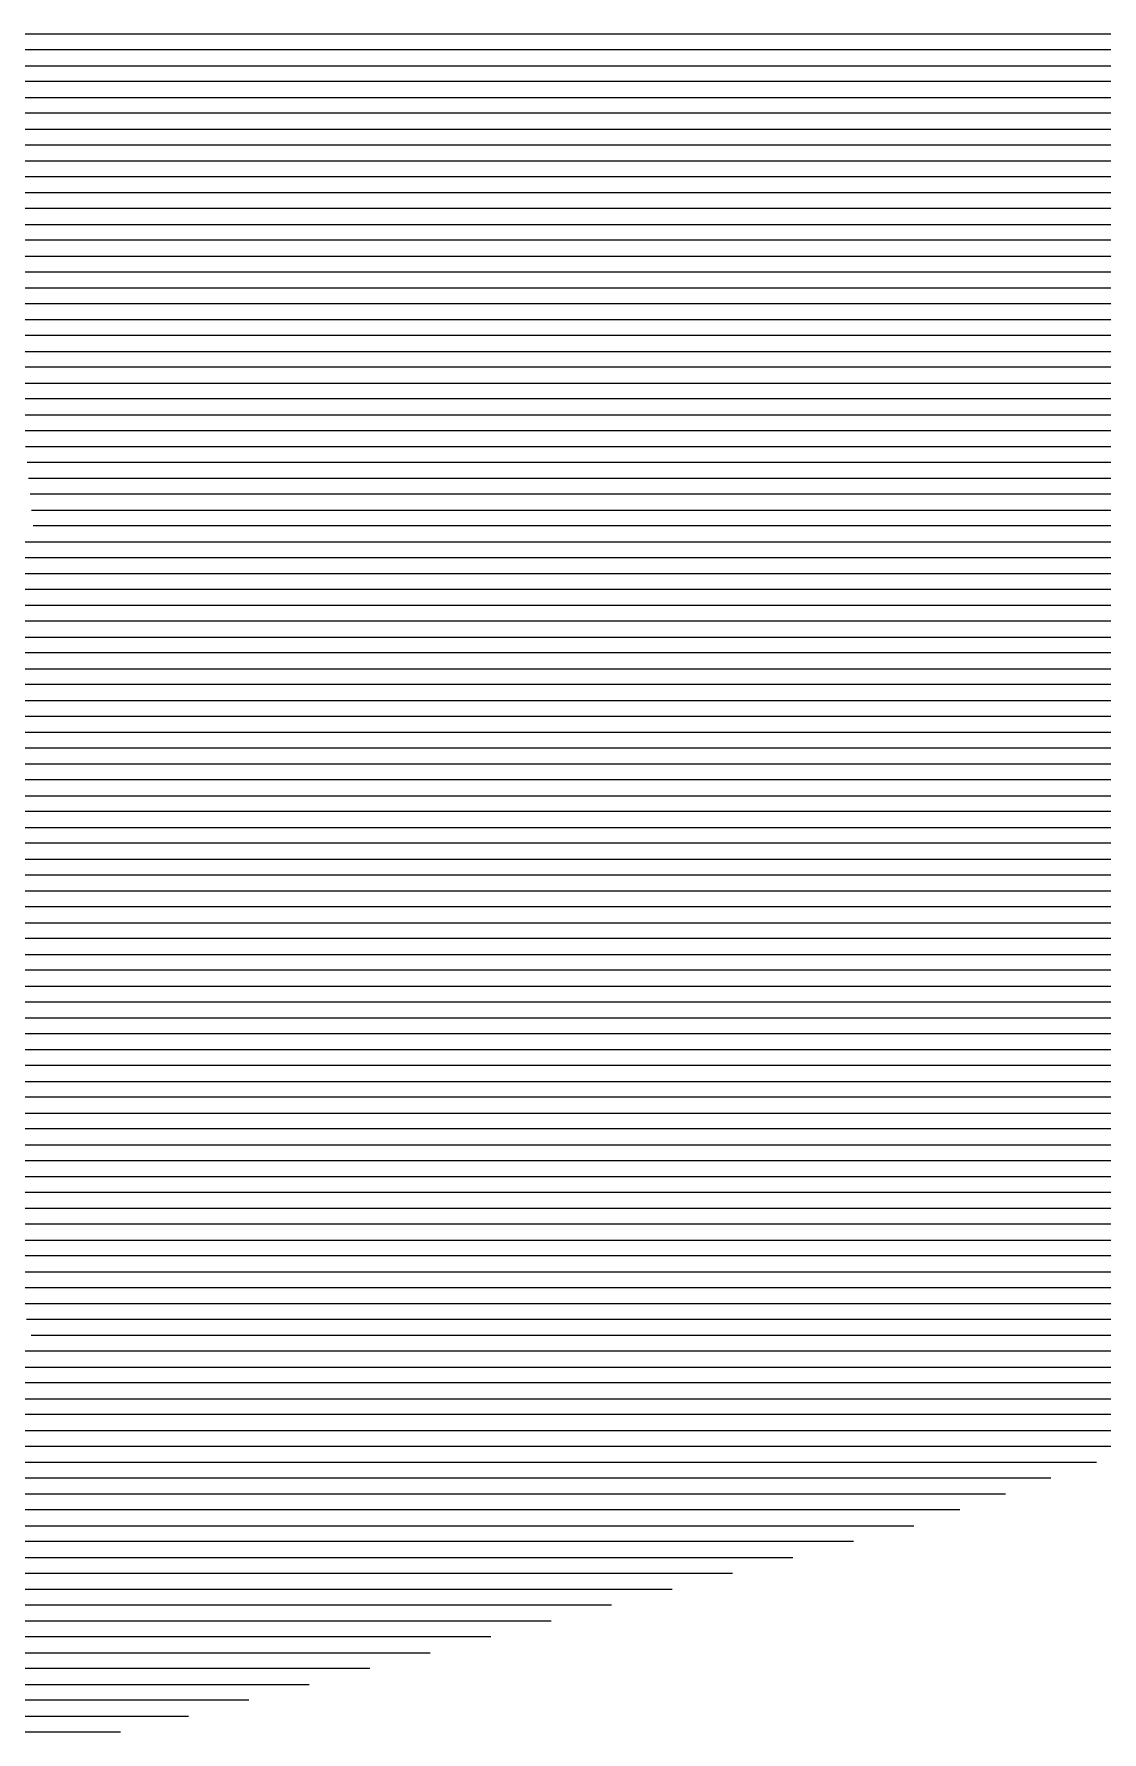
# Model space of a CAD drawing. Header units: metres. Extents: x -6.9 to 6.9, y -7 to 7.
# Drawn here: x 1.345 to 2.019, y -6.852 to -5.782 of the extents above; entities that cross this region are included whole.
import ezdxf

# ---------------------------------------------------------------- set-up
doc = ezdxf.new("R2010")
doc.units = ezdxf.units.M

msp = doc.modelspace()

# ---------------------------------------------------------------- linework, layer by layer
for p, q in [((1.315978, -5.782173, 0.377979), (1.565343, -5.782173, 0.424201)), ((1.565343, -5.782173, 0.424201), (1.758039, -5.782173, 0.45937)), ((1.758039, -5.782173, 0.45937), (2.050522, -5.782173, 0.514209)), ((1.568918, -5.792173, 0.425341), (1.316911, -5.792173, 0.378628)), ((1.759563, -5.792173, 0.460135), (1.568918, -5.792173, 0.425341)), ((2.054805, -5.792173, 0.515491), (1.759563, -5.792173, 0.460135)), ((1.317843, -5.802173, 0.379278), (1.572492, -5.802173, 0.42648)), ((1.572492, -5.802173, 0.42648), (1.761087, -5.802173, 0.4609)), ((1.761087, -5.802173, 0.4609), (2.059087, -5.802173, 0.516774)), ((1.576067, -5.812173, 0.427619), (1.318775, -5.812173, 0.379927)), ((1.762611, -5.812173, 0.461665), (1.576067, -5.812173, 0.427619)), ((2.063369, -5.812173, 0.518056), (1.762611, -5.812173, 0.461665)), ((1.319707, -5.822173, 0.380577), (1.579642, -5.822173, 0.428759)), ((1.579642, -5.822173, 0.428759), (1.764135, -5.822173, 0.46243)), ((1.764135, -5.822173, 0.46243), (2.067651, -5.822173, 0.519338)), ((1.583217, -5.832173, 0.429898), (1.320639, -5.832173, 0.381226)), ((1.321572, -5.842173, 0.381876), (1.586791, -5.842173, 0.431038)), ((1.765659, -5.832173, 0.463195), (1.583217, -5.832173, 0.429898)), ((1.586791, -5.842173, 0.431038), (1.767183, -5.842173, 0.46396)), ((2.071933, -5.832173, 0.52062), (1.765659, -5.832173, 0.463195)), ((1.767183, -5.842173, 0.46396), (2.076216, -5.842173, 0.521902)), ((1.590366, -5.852173, 0.432177), (1.322504, -5.852173, 0.382525)), ((1.768707, -5.852173, 0.464725), (1.590366, -5.852173, 0.432177)), ((2.080498, -5.852173, 0.523185), (1.768707, -5.852173, 0.464725)), ((1.323436, -5.862173, 0.383175), (1.593941, -5.862173, 0.433316)), ((1.593941, -5.862173, 0.433316), (1.770232, -5.862173, 0.46549)), ((1.770232, -5.862173, 0.46549), (2.08478, -5.862173, 0.524467)), ((1.597515, -5.872173, 0.434456), (1.324368, -5.872173, 0.383824)), ((1.771756, -5.872173, 0.466256), (1.597515, -5.872173, 0.434456)), ((2.089062, -5.872173, 0.525749), (1.771756, -5.872173, 0.466256)), ((1.325301, -5.882173, 0.384474), (1.60109, -5.882173, 0.435595)), ((1.60109, -5.882173, 0.435595), (1.77328, -5.882173, 0.467021)), ((1.77328, -5.882173, 0.467021), (2.093344, -5.882173, 0.527031)), ((1.604665, -5.892173, 0.436734), (1.326233, -5.892173, 0.385124)), ((1.774804, -5.892173, 0.467786), (1.604665, -5.892173, 0.436734)), ((2.097627, -5.892173, 0.528314), (1.774804, -5.892173, 0.467786)), ((1.327165, -5.902173, 0.385773), (1.60824, -5.902173, 0.437874)), ((1.60824, -5.902173, 0.437874), (1.776328, -5.902173, 0.468551)), ((1.776328, -5.902173, 0.468551), (2.101909, -5.902173, 0.529596)), ((1.611814, -5.912173, 0.439013), (1.328097, -5.912173, 0.386423)), ((1.777852, -5.912173, 0.469316), (1.611814, -5.912173, 0.439013)), ((2.106191, -5.912173, 0.530878), (1.777852, -5.912173, 0.469316)), ((1.329029, -5.922173, 0.387072), (1.615389, -5.922173, 0.440152)), ((1.615389, -5.922173, 0.440152), (1.779376, -5.922173, 0.470081)), ((1.779376, -5.922173, 0.470081), (2.110473, -5.922173, 0.53216)), ((1.618964, -5.932173, 0.441292), (1.329962, -5.932173, 0.387722)), ((1.7809, -5.932173, 0.470846), (1.618964, -5.932173, 0.441292)), ((2.114755, -5.932173, 0.533443), (1.7809, -5.932173, 0.470846)), ((1.330894, -5.942173, 0.388371), (1.622538, -5.942173, 0.442431)), ((1.622538, -5.942173, 0.442431), (1.782424, -5.942173, 0.471611)), ((1.782424, -5.942173, 0.471611), (2.119038, -5.942173, 0.534725)), ((1.626113, -5.952173, 0.44357), (1.331826, -5.952173, 0.389021)), ((1.783948, -5.952173, 0.472376), (1.626113, -5.952173, 0.44357)), ((2.12332, -5.952173, 0.536007), (1.783948, -5.952173, 0.472376)), ((1.332758, -5.962173, 0.38967), (1.629688, -5.962173, 0.44471)), ((1.629688, -5.962173, 0.44471), (1.785472, -5.962173, 0.473141)), ((1.785472, -5.962173, 0.473141), (2.127602, -5.962173, 0.537289)), ((1.633263, -5.972173, 0.445849), (1.33369, -5.972173, 0.39032)), ((1.786997, -5.972173, 0.473906), (1.633263, -5.972173, 0.445849)), ((2.131884, -5.972173, 0.538571), (1.786997, -5.972173, 0.473906)), ((1.334623, -5.982173, 0.390969), (1.636837, -5.982173, 0.446988)), ((1.636837, -5.982173, 0.446988), (1.788521, -5.982173, 0.474672)), ((1.788521, -5.982173, 0.474672), (2.136166, -5.982173, 0.539854)), ((1.640412, -5.992173, 0.448128), (1.335555, -5.992173, 0.391619)), ((1.336487, -6.002173, 0.392268), (1.643987, -6.002173, 0.449267)), ((1.790045, -5.992173, 0.475437), (1.640412, -5.992173, 0.448128)), ((1.643987, -6.002173, 0.449267), (1.791569, -6.002173, 0.476202)), ((2.140449, -5.992173, 0.541136), (1.790045, -5.992173, 0.475437)), ((1.791569, -6.002173, 0.476202), (2.144731, -6.002173, 0.542418)), ((1.647561, -6.012173, 0.450406), (1.337419, -6.012173, 0.392918)), ((1.793093, -6.012173, 0.476967), (1.647561, -6.012173, 0.450406)), ((2.149013, -6.012173, 0.5437), (1.793093, -6.012173, 0.476967)), ((1.338352, -6.022173, 0.393567), (1.651136, -6.022173, 0.451546)), ((1.651136, -6.022173, 0.451546), (1.794617, -6.022173, 0.477732)), ((1.794617, -6.022173, 0.477732), (2.153295, -6.022173, 0.544983)), ((1.654711, -6.032173, 0.452685), (1.339284, -6.032173, 0.394217)), ((1.796141, -6.032173, 0.478497), (1.654711, -6.032173, 0.452685)), ((2.157577, -6.032173, 0.546265), (1.796141, -6.032173, 0.478497)), ((1.340216, -6.042173, 0.394866), (1.658286, -6.042173, 0.453825)), ((1.658286, -6.042173, 0.453825), (1.797665, -6.042173, 0.479262)), ((1.797665, -6.042173, 0.479262), (2.161859, -6.042173, 0.547547)), ((1.66186, -6.052173, 0.454964), (1.341148, -6.052173, 0.395516)), ((1.799189, -6.052173, 0.480027), (1.66186, -6.052173, 0.454964)), ((2.166142, -6.052173, 0.548829), (1.799189, -6.052173, 0.480027)), ((1.34208, -6.062173, 0.396166), (1.665435, -6.062173, 0.456103)), ((1.665435, -6.062173, 0.456103), (1.800713, -6.062173, 0.480792)), ((1.800713, -6.062173, 0.480792), (2.170424, -6.062173, 0.550111)), ((1.66901, -6.072173, 0.457243), (1.343013, -6.072173, 0.396815)), ((1.802237, -6.072173, 0.481557), (1.66901, -6.072173, 0.457243)), ((2.174706, -6.072173, 0.551394), (1.802237, -6.072173, 0.481557)), ((1.343945, -6.082173, 0.397465), (1.672584, -6.082173, 0.458382)), ((1.672584, -6.082173, 0.458382), (1.803762, -6.082173, 0.482323)), ((1.803762, -6.082173, 0.482323), (2.178988, -6.082173, 0.552676)), ((1.676159, -6.092173, 0.459521), (1.344877, -6.092173, 0.398114)), ((1.805286, -6.092173, 0.483088), (1.676159, -6.092173, 0.459521)), ((2.18327, -6.092173, 0.553958), (1.805286, -6.092173, 0.483088)), ((1.198408, -6.102173, 0.372139), (1.345809, -6.102173, 0.398764)), ((1.345809, -6.102173, 0.398764), (1.679734, -6.102173, 0.460661)), ((1.679734, -6.102173, 0.460661), (1.80681, -6.102173, 0.483853)), ((1.80681, -6.102173, 0.483853), (2.187553, -6.102173, 0.55524)), ((1.346741, -6.112173, 0.399413), (1.201313, -6.112173, 0.373144)), ((1.683309, -6.112173, 0.4618), (1.346741, -6.112173, 0.399413)), ((1.808334, -6.112173, 0.484618), (1.683309, -6.112173, 0.4618)), ((2.191835, -6.112173, 0.556523), (1.808334, -6.112173, 0.484618)), ((1.204218, -6.122173, 0.37415), (1.347674, -6.122173, 0.400063)), ((1.347674, -6.122173, 0.400063), (1.686883, -6.122173, 0.462939)), ((1.686883, -6.122173, 0.462939), (1.809858, -6.122173, 0.485383)), ((1.809858, -6.122173, 0.485383), (2.196117, -6.122173, 0.557805)), ((1.348606, -6.132173, 0.400712), (1.207123, -6.132173, 0.375156)), ((1.690458, -6.132173, 0.464079), (1.348606, -6.132173, 0.400712)), ((1.811382, -6.132173, 0.486148), (1.690458, -6.132173, 0.464079)), ((2.200399, -6.132173, 0.559087), (1.811382, -6.132173, 0.486148)), ((1.210028, -6.142173, 0.376162), (1.349538, -6.142173, 0.401362)), ((1.35047, -6.152173, 0.402011), (1.212933, -6.152173, 0.377168)), ((1.349538, -6.142173, 0.401362), (1.694033, -6.142173, 0.465218)), ((1.697607, -6.152173, 0.466357), (1.35047, -6.152173, 0.402011)), ((1.694033, -6.142173, 0.465218), (1.812906, -6.142173, 0.486913)), ((1.81443, -6.152173, 0.487678), (1.697607, -6.152173, 0.466357)), ((1.812906, -6.142173, 0.486913), (2.204681, -6.142173, 0.560369)), ((2.208964, -6.152173, 0.561652), (1.81443, -6.152173, 0.487678)), ((1.215838, -6.162173, 0.378174), (1.351403, -6.162173, 0.402661)), ((1.351403, -6.162173, 0.402661), (1.701182, -6.162173, 0.467497)), ((1.701182, -6.162173, 0.467497), (1.815954, -6.162173, 0.488443)), ((1.815954, -6.162173, 0.488443), (2.213246, -6.162173, 0.562934)), ((1.352335, -6.172173, 0.40331), (1.218743, -6.172173, 0.37918)), ((1.704757, -6.172173, 0.468636), (1.352335, -6.172173, 0.40331)), ((1.817478, -6.172173, 0.489208), (1.704757, -6.172173, 0.468636)), ((2.217528, -6.172173, 0.564216), (1.817478, -6.172173, 0.489208)), ((1.221648, -6.182173, 0.380185), (1.353267, -6.182173, 0.40396)), ((1.353267, -6.182173, 0.40396), (1.708332, -6.182173, 0.469775)), ((1.708332, -6.182173, 0.469775), (1.819002, -6.182173, 0.489974)), ((1.819002, -6.182173, 0.489974), (2.22181, -6.182173, 0.565498)), ((1.354199, -6.192173, 0.404609), (1.224553, -6.192173, 0.381191)), ((1.711906, -6.192173, 0.470915), (1.354199, -6.192173, 0.404609)), ((1.820527, -6.192173, 0.490739), (1.711906, -6.192173, 0.470915)), ((2.226092, -6.192173, 0.56678), (1.820527, -6.192173, 0.490739)), ((1.227458, -6.202173, 0.382197), (1.355131, -6.202173, 0.405259)), ((1.355131, -6.202173, 0.405259), (1.715481, -6.202173, 0.472054)), ((1.715481, -6.202173, 0.472054), (1.822051, -6.202173, 0.491504)), ((1.822051, -6.202173, 0.491504), (2.230375, -6.202173, 0.568063)), ((1.356064, -6.212173, 0.405908), (1.230363, -6.212173, 0.383203)), ((1.719056, -6.212173, 0.473193), (1.356064, -6.212173, 0.405908)), ((1.823575, -6.212173, 0.492269), (1.719056, -6.212173, 0.473193)), ((2.234657, -6.212173, 0.569345), (1.823575, -6.212173, 0.492269)), ((1.233268, -6.222173, 0.384209), (1.356996, -6.222173, 0.406558)), ((1.356996, -6.222173, 0.406558), (1.72263, -6.222173, 0.474333)), ((1.72263, -6.222173, 0.474333), (1.825099, -6.222173, 0.493034)), ((1.825099, -6.222173, 0.493034), (2.238939, -6.222173, 0.570627)), ((1.357928, -6.232173, 0.407208), (1.236173, -6.232173, 0.385215)), ((1.726205, -6.232173, 0.475472), (1.357928, -6.232173, 0.407208)), ((1.826623, -6.232173, 0.493799), (1.726205, -6.232173, 0.475472)), ((2.243221, -6.232173, 0.571909), (1.826623, -6.232173, 0.493799)), ((1.239078, -6.242173, 0.386221), (1.35886, -6.242173, 0.407857)), ((1.35886, -6.242173, 0.407857), (1.72978, -6.242173, 0.476611)), ((1.72978, -6.242173, 0.476611), (1.828147, -6.242173, 0.494564)), ((1.828147, -6.242173, 0.494564), (2.247503, -6.242173, 0.573192)), ((1.359792, -6.252173, 0.408507), (1.241983, -6.252173, 0.387227)), ((1.733355, -6.252173, 0.477751), (1.359792, -6.252173, 0.408507)), ((1.829671, -6.252173, 0.495329), (1.733355, -6.252173, 0.477751)), ((2.251786, -6.252173, 0.574474), (1.829671, -6.252173, 0.495329)), ((1.244888, -6.262173, 0.388232), (1.360725, -6.262173, 0.409156)), ((1.360725, -6.262173, 0.409156), (1.736929, -6.262173, 0.47889)), ((1.736929, -6.262173, 0.47889), (1.831195, -6.262173, 0.496094)), ((1.831195, -6.262173, 0.496094), (2.256068, -6.262173, 0.575756)), ((1.361657, -6.272173, 0.409806), (1.247793, -6.272173, 0.389238)), ((1.740504, -6.272173, 0.48003), (1.361657, -6.272173, 0.409806)), ((1.832719, -6.272173, 0.496859), (1.740504, -6.272173, 0.48003)), ((2.26035, -6.272173, 0.577038), (1.832719, -6.272173, 0.496859)), ((1.250698, -6.282173, 0.390244), (1.362589, -6.282173, 0.410455)), ((1.362589, -6.282173, 0.410455), (1.744079, -6.282173, 0.481169)), ((1.744079, -6.282173, 0.481169), (1.834243, -6.282173, 0.497624)), ((1.834243, -6.282173, 0.497624), (2.264632, -6.282173, 0.578321)), ((1.363521, -6.292173, 0.411105), (1.253602, -6.292173, 0.39125)), ((1.256507, -6.302173, 0.392256), (1.364454, -6.302173, 0.411754)), ((1.747653, -6.292173, 0.482308), (1.363521, -6.292173, 0.411105)), ((1.364454, -6.302173, 0.411754), (1.751228, -6.302173, 0.483448)), ((1.835767, -6.292173, 0.49839), (1.747653, -6.292173, 0.482308)), ((1.751228, -6.302173, 0.483448), (1.837292, -6.302173, 0.499155)), ((2.268914, -6.292173, 0.579603), (1.835767, -6.292173, 0.49839)), ((1.837292, -6.302173, 0.499155), (2.273197, -6.302173, 0.580885)), ((1.365386, -6.312173, 0.412404), (1.259412, -6.312173, 0.393262)), ((1.754803, -6.312173, 0.484587), (1.365386, -6.312173, 0.412404)), ((1.838816, -6.312173, 0.49992), (1.754803, -6.312173, 0.484587)), ((2.277479, -6.312173, 0.582167), (1.838816, -6.312173, 0.49992)), ((1.262317, -6.322173, 0.394268), (1.366318, -6.322173, 0.413053)), ((1.366318, -6.322173, 0.413053), (1.758378, -6.322173, 0.485726)), ((1.758378, -6.322173, 0.485726), (1.84034, -6.322173, 0.500685)), ((1.84034, -6.322173, 0.500685), (2.281761, -6.322173, 0.583449)), ((1.36725, -6.332173, 0.413703), (1.265222, -6.332173, 0.395274)), ((1.761952, -6.332173, 0.486866), (1.36725, -6.332173, 0.413703)), ((1.841864, -6.332173, 0.50145), (1.761952, -6.332173, 0.486866)), ((2.286043, -6.332173, 0.584732), (1.841864, -6.332173, 0.50145)), ((1.268127, -6.342173, 0.396279), (1.368182, -6.342173, 0.414352)), ((1.368182, -6.342173, 0.414352), (1.765527, -6.342173, 0.488005)), ((1.765527, -6.342173, 0.488005), (1.843388, -6.342173, 0.502215)), ((1.843388, -6.342173, 0.502215), (2.290325, -6.342173, 0.586014)), ((1.369115, -6.352173, 0.415002), (1.271032, -6.352173, 0.397285)), ((1.769102, -6.352173, 0.489144), (1.369115, -6.352173, 0.415002)), ((1.844912, -6.352173, 0.50298), (1.769102, -6.352173, 0.489144)), ((2.294607, -6.352173, 0.587296), (1.844912, -6.352173, 0.50298)), ((1.273937, -6.362173, 0.398291), (1.370047, -6.362173, 0.415651)), ((1.370047, -6.362173, 0.415651), (1.772676, -6.362173, 0.490284)), ((1.772676, -6.362173, 0.490284), (1.846436, -6.362173, 0.503745)), ((1.846436, -6.362173, 0.503745), (2.29889, -6.362173, 0.588578)), ((1.370979, -6.372173, 0.416301), (1.276842, -6.372173, 0.399297)), ((1.776251, -6.372173, 0.491423), (1.370979, -6.372173, 0.416301)), ((1.84796, -6.372173, 0.50451), (1.776251, -6.372173, 0.491423)), ((2.303172, -6.372173, 0.589861), (1.84796, -6.372173, 0.50451)), ((1.279747, -6.382173, 0.400303), (1.371911, -6.382173, 0.41695)), ((1.371911, -6.382173, 0.41695), (1.779826, -6.382173, 0.492562)), ((1.779826, -6.382173, 0.492562), (1.849484, -6.382173, 0.505275)), ((1.849484, -6.382173, 0.505275), (2.307454, -6.382173, 0.591143)), ((1.372843, -6.392173, 0.4176), (1.282652, -6.392173, 0.401309)), ((1.783401, -6.392173, 0.493702), (1.372843, -6.392173, 0.4176)), ((1.851008, -6.392173, 0.506041), (1.783401, -6.392173, 0.493702)), ((2.311736, -6.392173, 0.592425), (1.851008, -6.392173, 0.506041)), ((1.285557, -6.402173, 0.402315), (1.373776, -6.402173, 0.41825)), ((1.373776, -6.402173, 0.41825), (1.786975, -6.402173, 0.494841)), ((1.786975, -6.402173, 0.494841), (1.852532, -6.402173, 0.506806)), ((1.852532, -6.402173, 0.506806), (2.316018, -6.402173, 0.593707)), ((1.374708, -6.412173, 0.418899), (1.288462, -6.412173, 0.40332)), ((1.79055, -6.412173, 0.49598), (1.374708, -6.412173, 0.418899)), ((1.854057, -6.412173, 0.507571), (1.79055, -6.412173, 0.49598)), ((2.320301, -6.412173, 0.59499), (1.854057, -6.412173, 0.507571)), ((1.291367, -6.422173, 0.404326), (1.37564, -6.422173, 0.419549)), ((1.37564, -6.422173, 0.419549), (1.794125, -6.422173, 0.49712)), ((1.794125, -6.422173, 0.49712), (1.855581, -6.422173, 0.508336)), ((1.855581, -6.422173, 0.508336), (2.324583, -6.422173, 0.596272)), ((1.376572, -6.432173, 0.420198), (1.294272, -6.432173, 0.405332)), ((1.797699, -6.432173, 0.498259), (1.376572, -6.432173, 0.420198)), ((1.857105, -6.432173, 0.509101), (1.797699, -6.432173, 0.498259)), ((2.328865, -6.432173, 0.597554), (1.857105, -6.432173, 0.509101)), ((1.297177, -6.442173, 0.406338), (1.377505, -6.442173, 0.420848)), ((1.377505, -6.442173, 0.420848), (1.801274, -6.442173, 0.499398)), ((1.801274, -6.442173, 0.499398), (1.858629, -6.442173, 0.509866)), ((1.858629, -6.442173, 0.509866), (2.333147, -6.442173, 0.598836)), ((1.378437, -6.452173, 0.421497), (1.300082, -6.452173, 0.407344)), ((1.302987, -6.462173, 0.40835), (1.379369, -6.462173, 0.422147)), ((1.804849, -6.452173, 0.500538), (1.378437, -6.452173, 0.421497)), ((1.379369, -6.462173, 0.422147), (1.808424, -6.462173, 0.501677)), ((1.860153, -6.452173, 0.510631), (1.804849, -6.452173, 0.500538)), ((1.808424, -6.462173, 0.501677), (1.861677, -6.462173, 0.511396)), ((2.337429, -6.452173, 0.600118), (1.860153, -6.452173, 0.510631)), ((1.861677, -6.462173, 0.511396), (2.341712, -6.462173, 0.601401)), ((1.380301, -6.472173, 0.422796), (1.305892, -6.472173, 0.409356)), ((1.811998, -6.472173, 0.502816), (1.380301, -6.472173, 0.422796)), ((1.863201, -6.472173, 0.512161), (1.811998, -6.472173, 0.502816)), ((2.345994, -6.472173, 0.602683), (1.863201, -6.472173, 0.512161)), ((1.308797, -6.482173, 0.410362), (1.381233, -6.482173, 0.423446)), ((1.381233, -6.482173, 0.423446), (1.815573, -6.482173, 0.503956)), ((1.815573, -6.482173, 0.503956), (1.864725, -6.482173, 0.512926)), ((1.864725, -6.482173, 0.512926), (2.350276, -6.482173, 0.603965)), ((1.382166, -6.492173, 0.424095), (1.311702, -6.492173, 0.411367)), ((1.819148, -6.492173, 0.505095), (1.382166, -6.492173, 0.424095)), ((1.866249, -6.492173, 0.513692), (1.819148, -6.492173, 0.505095)), ((2.354558, -6.492173, 0.605247), (1.866249, -6.492173, 0.513692)), ((1.314607, -6.502173, 0.412373), (1.383098, -6.502173, 0.424745)), ((1.383098, -6.502173, 0.424745), (1.822722, -6.502173, 0.506235)), ((1.822722, -6.502173, 0.506235), (1.867773, -6.502173, 0.514457)), ((1.867773, -6.502173, 0.514457), (2.35884, -6.502173, 0.60653)), ((1.38403, -6.512173, 0.425394), (1.317512, -6.512173, 0.413379)), ((1.826297, -6.512173, 0.507374), (1.38403, -6.512173, 0.425394)), ((1.869297, -6.512173, 0.515222), (1.826297, -6.512173, 0.507374)), ((2.363123, -6.512173, 0.607812), (1.869297, -6.512173, 0.515222)), ((1.320417, -6.522173, 0.414385), (1.384962, -6.522173, 0.426044)), ((1.384962, -6.522173, 0.426044), (1.829872, -6.522173, 0.508513)), ((1.829872, -6.522173, 0.508513), (1.870822, -6.522173, 0.515987)), ((1.870822, -6.522173, 0.515987), (2.367405, -6.522173, 0.609094)), ((1.385894, -6.532173, 0.426693), (1.323322, -6.532173, 0.415391)), ((1.833447, -6.532173, 0.509653), (1.385894, -6.532173, 0.426693)), ((1.872346, -6.532173, 0.516752), (1.833447, -6.532173, 0.509653)), ((2.371687, -6.532173, 0.610376), (1.872346, -6.532173, 0.516752)), ((1.326227, -6.542173, 0.416397), (1.386827, -6.542173, 0.427343)), ((1.386827, -6.542173, 0.427343), (1.837021, -6.542173, 0.510792)), ((1.837021, -6.542173, 0.510792), (1.87387, -6.542173, 0.517517)), ((1.87387, -6.542173, 0.517517), (2.375969, -6.542173, 0.611659)), ((1.387759, -6.552173, 0.427992), (1.329132, -6.552173, 0.417403)), ((1.840596, -6.552173, 0.511931), (1.387759, -6.552173, 0.427992)), ((1.875394, -6.552173, 0.518282), (1.840596, -6.552173, 0.511931)), ((2.380251, -6.552173, 0.612941), (1.875394, -6.552173, 0.518282)), ((1.332037, -6.562173, 0.418409), (1.388691, -6.562173, 0.428642)), ((1.388691, -6.562173, 0.428642), (1.844171, -6.562173, 0.513071)), ((1.844171, -6.562173, 0.513071), (1.876918, -6.562173, 0.519047)), ((1.876918, -6.562173, 0.519047), (2.359387, -6.562173, 0.609508)), ((1.389623, -6.572173, 0.429292), (1.334942, -6.572173, 0.419414)), ((1.847745, -6.572173, 0.51421), (1.389623, -6.572173, 0.429292)), ((1.878442, -6.572173, 0.519812), (1.847745, -6.572173, 0.51421)), ((2.330699, -6.572173, 0.604609), (1.878442, -6.572173, 0.519812)), ((1.337847, -6.582173, 0.42042), (1.390556, -6.582173, 0.429941)), ((1.390556, -6.582173, 0.429941), (1.85132, -6.582173, 0.515349)), ((1.85132, -6.582173, 0.515349), (1.879966, -6.582173, 0.520577)), ((1.879966, -6.582173, 0.520577), (2.302011, -6.582173, 0.599709)), ((1.391488, -6.592173, 0.430591), (1.340752, -6.592173, 0.421426)), ((1.854895, -6.592173, 0.516489), (1.391488, -6.592173, 0.430591)), ((1.88149, -6.592173, 0.521342), (1.854895, -6.592173, 0.516489)), ((2.273323, -6.592173, 0.594809), (1.88149, -6.592173, 0.521342)), ((1.346562, -6.612173, 0.423438), (0.953594, -6.612173, 0.351416)), ((1.343657, -6.602173, 0.422432), (1.39242, -6.602173, 0.43124)), ((1.393352, -6.612173, 0.43189), (1.346562, -6.612173, 0.423438)), ((1.39242, -6.602173, 0.43124), (1.85847, -6.602173, 0.517628)), ((1.862044, -6.612173, 0.518767), (1.393352, -6.612173, 0.43189)), ((1.85847, -6.602173, 0.517628), (1.883014, -6.602173, 0.522108)), ((1.884538, -6.612173, 0.522873), (1.862044, -6.612173, 0.518767)), ((1.883014, -6.602173, 0.522108), (2.244635, -6.602173, 0.58991)), ((2.215946, -6.612173, 0.58501), (1.884538, -6.612173, 0.522873)), ((0.954173, -6.622173, 0.351996), (1.349467, -6.622173, 0.424444)), ((1.349467, -6.622173, 0.424444), (1.394284, -6.622173, 0.432539)), ((1.394284, -6.622173, 0.432539), (1.865619, -6.622173, 0.519907)), ((1.865619, -6.622173, 0.519907), (1.886062, -6.622173, 0.523638)), ((1.886062, -6.622173, 0.523638), (2.187258, -6.622173, 0.580111)), ((1.352372, -6.632173, 0.42545), (0.954752, -6.632173, 0.352575)), ((1.395217, -6.632173, 0.433189), (1.352372, -6.632173, 0.42545)), ((1.869194, -6.632173, 0.521046), (1.395217, -6.632173, 0.433189)), ((1.887586, -6.632173, 0.524403), (1.869194, -6.632173, 0.521046)), ((2.15857, -6.632173, 0.575211), (1.887586, -6.632173, 0.524403)), ((0.955332, -6.642173, 0.353155), (1.355277, -6.642173, 0.426456)), ((1.355277, -6.642173, 0.426456), (1.396149, -6.642173, 0.433838)), ((1.396149, -6.642173, 0.433838), (1.872768, -6.642173, 0.522185)), ((1.872768, -6.642173, 0.522185), (1.889111, -6.642173, 0.525168)), ((1.889111, -6.642173, 0.525168), (2.129882, -6.642173, 0.570312)), ((1.358182, -6.652173, 0.427461), (0.955911, -6.652173, 0.353735)), ((1.397081, -6.652173, 0.434488), (1.358182, -6.652173, 0.427461)), ((1.876343, -6.652173, 0.523325), (1.397081, -6.652173, 0.434488)), ((1.890635, -6.652173, 0.525933), (1.876343, -6.652173, 0.523325)), ((2.101194, -6.652173, 0.565412), (1.890635, -6.652173, 0.525933)), ((0.95649, -6.662173, 0.354314), (1.361087, -6.662173, 0.428467)), ((1.361087, -6.662173, 0.428467), (1.398013, -6.662173, 0.435137)), ((1.398013, -6.662173, 0.435137), (1.879918, -6.662173, 0.524464)), ((1.879918, -6.662173, 0.524464), (1.892159, -6.662173, 0.526698)), ((1.892159, -6.662173, 0.526698), (2.072506, -6.662173, 0.560512)), ((1.363992, -6.672173, 0.429473), (0.957069, -6.672173, 0.354894)), ((1.398945, -6.672173, 0.435787), (1.363992, -6.672173, 0.429473)), ((1.883493, -6.672173, 0.525603), (1.398945, -6.672173, 0.435787)), ((1.893683, -6.672173, 0.527463), (1.883493, -6.672173, 0.525603)), ((2.043817, -6.672173, 0.555613), (1.893683, -6.672173, 0.527463)), ((0.957648, -6.682173, 0.355473), (1.366897, -6.682173, 0.430479)), ((1.366897, -6.682173, 0.430479), (1.399878, -6.682173, 0.436436)), ((1.399878, -6.682173, 0.436436), (1.887067, -6.682173, 0.526743)), ((1.887067, -6.682173, 0.526743), (1.895207, -6.682173, 0.528228)), ((1.895207, -6.682173, 0.528228), (2.015129, -6.682173, 0.550713)), ((1.369802, -6.692173, 0.431485), (0.958227, -6.692173, 0.356053)), ((1.40081, -6.692173, 0.437086), (1.369802, -6.692173, 0.431485)), ((1.890642, -6.692173, 0.527882), (1.40081, -6.692173, 0.437086)), ((1.896731, -6.692173, 0.528993), (1.890642, -6.692173, 0.527882)), ((1.986441, -6.692173, 0.545814), (1.896731, -6.692173, 0.528993)), ((0.958806, -6.702173, 0.356632), (1.372707, -6.702173, 0.432491)), ((1.372707, -6.702173, 0.432491), (1.401742, -6.702173, 0.437735)), ((1.401742, -6.702173, 0.437735), (1.894217, -6.702173, 0.529022)), ((1.894217, -6.702173, 0.529022), (1.898255, -6.702173, 0.529759)), ((1.898255, -6.702173, 0.529759), (1.957753, -6.702173, 0.540914)), ((1.375612, -6.712173, 0.433497), (0.959385, -6.712173, 0.357212)), ((1.402674, -6.712173, 0.438385), (1.375612, -6.712173, 0.433497)), ((1.897791, -6.712173, 0.530161), (1.402674, -6.712173, 0.438385)), ((1.899779, -6.712173, 0.530524), (1.897791, -6.712173, 0.530161)), ((1.929065, -6.712173, 0.536015), (1.899779, -6.712173, 0.530524)), ((0.959964, -6.722173, 0.357792), (1.378517, -6.722173, 0.434502)), ((1.378517, -6.722173, 0.434502), (1.403607, -6.722173, 0.439034)), ((1.403607, -6.722173, 0.439034), (1.900088, -6.722173, 0.531063)), ((1.381422, -6.732173, 0.435508), (0.960543, -6.732173, 0.358371)), ((1.404539, -6.732173, 0.439684), (1.381422, -6.732173, 0.435508)), ((1.861983, -6.732173, 0.524477), (1.404539, -6.732173, 0.439684)), ((0.961122, -6.742173, 0.358951), (1.384327, -6.742173, 0.436514)), ((1.384327, -6.742173, 0.436514), (1.405471, -6.742173, 0.440334)), ((1.405471, -6.742173, 0.440334), (1.823877, -6.742173, 0.51789)), ((1.387232, -6.752173, 0.43752), (0.961701, -6.752173, 0.35953)), ((0.96228, -6.762173, 0.36011), (1.390137, -6.762173, 0.438526)), ((1.406403, -6.752173, 0.440983), (1.387232, -6.752173, 0.43752)), ((1.390137, -6.762173, 0.438526), (1.407335, -6.762173, 0.441633)), ((1.785772, -6.752173, 0.511304), (1.406403, -6.752173, 0.440983)), ((1.407335, -6.762173, 0.441633), (1.747667, -6.762173, 0.504717)), ((1.393042, -6.772173, 0.439532), (0.962859, -6.772173, 0.36069)), ((1.408268, -6.772173, 0.442282), (1.393042, -6.772173, 0.439532)), ((1.709561, -6.772173, 0.49813), (1.408268, -6.772173, 0.442282)), ((0.963438, -6.782173, 0.361269), (1.395947, -6.782173, 0.440538)), ((1.395947, -6.782173, 0.440538), (1.4092, -6.782173, 0.442932)), ((1.4092, -6.782173, 0.442932), (1.671456, -6.782173, 0.491544)), ((1.398852, -6.792173, 0.441544), (0.964017, -6.792173, 0.361849)), ((1.410132, -6.792173, 0.443581), (1.398852, -6.792173, 0.441544)), ((1.633351, -6.792173, 0.484957), (1.410132, -6.792173, 0.443581)), ((0.964596, -6.802173, 0.362428), (1.401757, -6.802173, 0.442549)), ((1.401757, -6.802173, 0.442549), (1.411064, -6.802173, 0.444231)), ((1.411064, -6.802173, 0.444231), (1.595245, -6.802173, 0.478371)), ((1.404662, -6.812173, 0.443555), (0.965175, -6.812173, 0.363008)), ((1.411996, -6.812173, 0.44488), (1.404662, -6.812173, 0.443555)), ((1.55714, -6.812173, 0.471784), (1.411996, -6.812173, 0.44488)), ((0.965755, -6.822173, 0.363587), (1.407567, -6.822173, 0.444561)), ((1.407567, -6.822173, 0.444561), (1.412929, -6.822173, 0.44553)), ((1.412929, -6.822173, 0.44553), (1.519035, -6.822173, 0.465198)), ((1.410472, -6.832173, 0.445567), (0.966334, -6.832173, 0.364167)), ((1.413861, -6.832173, 0.446179), (1.410472, -6.832173, 0.445567)), ((1.480929, -6.832173, 0.458611), (1.413861, -6.832173, 0.446179)), ((0.966913, -6.842173, 0.364747), (1.413377, -6.842173, 0.446573)), ((1.413377, -6.842173, 0.446573), (1.414793, -6.842173, 0.446829)), ((1.414793, -6.842173, 0.446829), (1.442824, -6.842173, 0.452025)), ((1.400053, -6.852173, 0.444605), (0.967492, -6.852173, 0.365326))]:
    msp.add_line(p, q)

doc.saveas('drawing.dxf')
